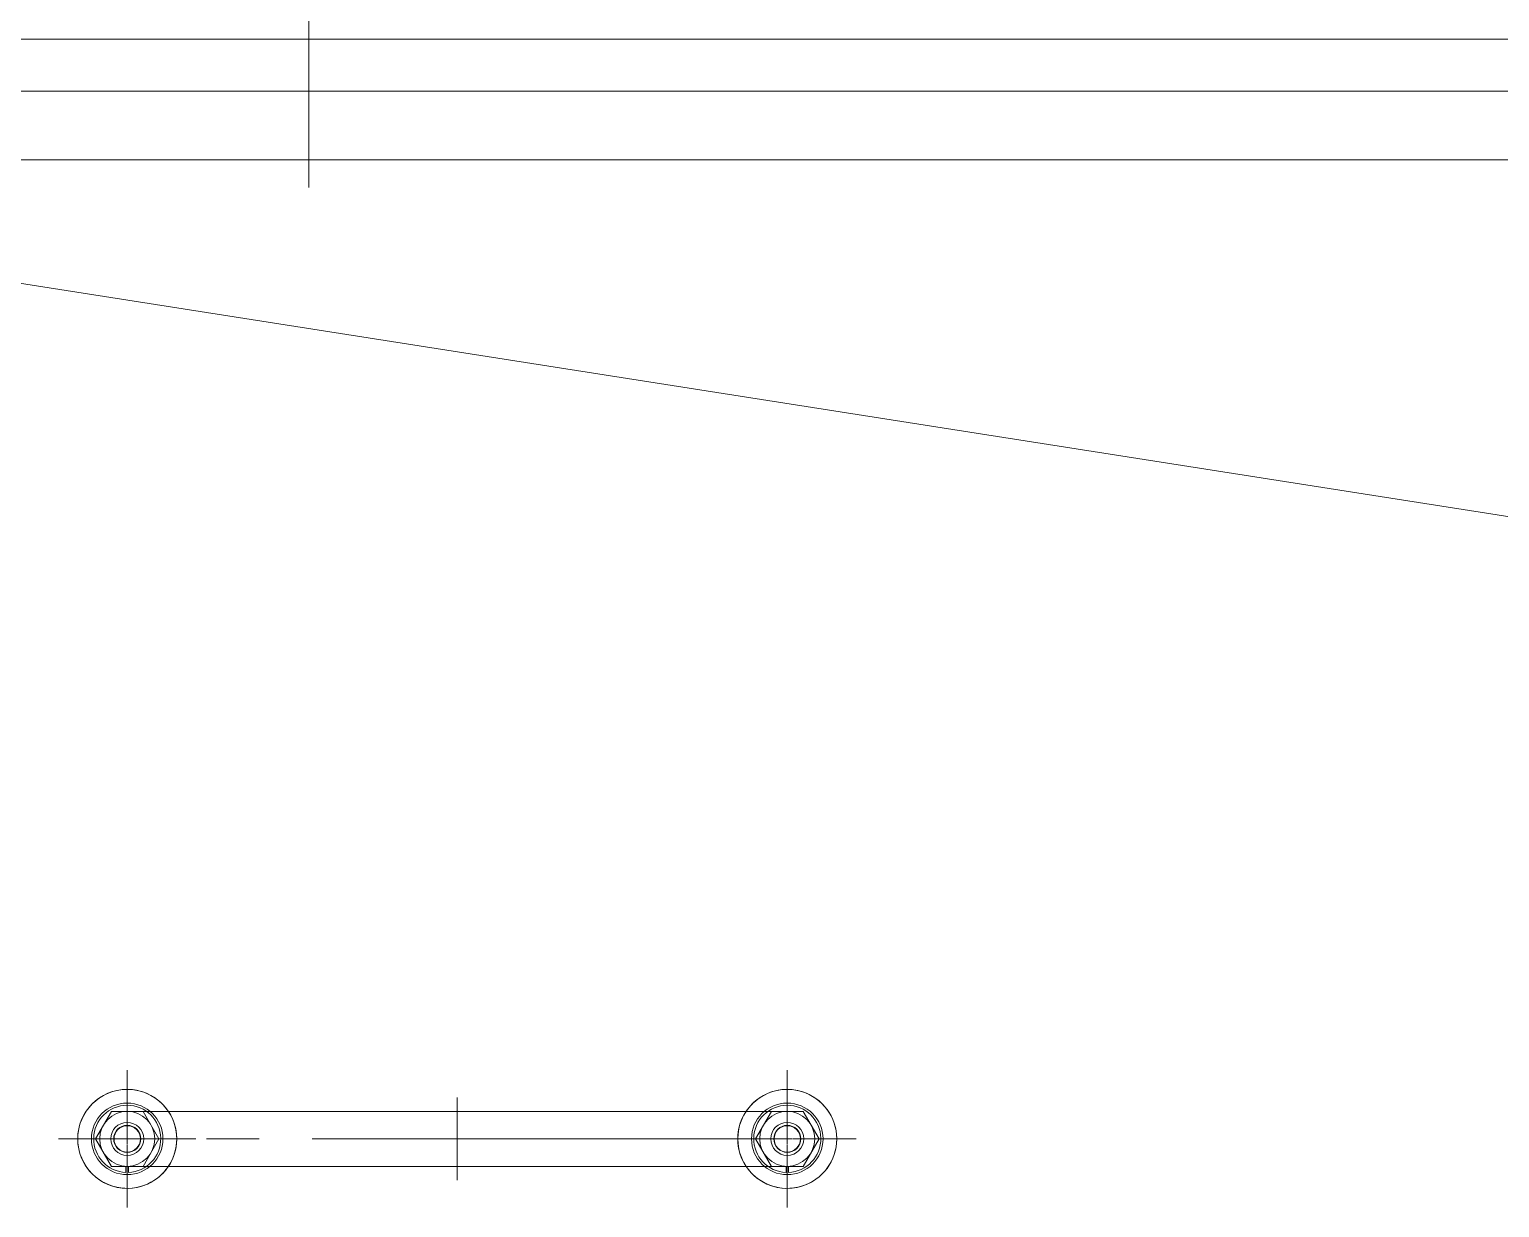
# Model space of a CAD drawing. Units: millimetres at full size. Extents: x -32787 to 32787, y -11878 to 14562.
# Drawn here: x -22289.7 to -22022.4, y 7022.2 to 7236.4 of the extents above; entities that cross this region are included whole.
import ezdxf

# ---------------------------------------------------------------- set-up
doc = ezdxf.new("R2010")
doc.units = ezdxf.units.MM
doc.header["$LTSCALE"] = 9.6
doc.linetypes.add('CHAIN2', pattern=[12, 9, -1, 1, -1])
doc.linetypes.add('DOUBLE_CHAIN2', pattern=[12.8, 9, -1, 0.6, -0.6, 0.6, -1])
for name, color, linetype, lineweight in [('0-7_01_外形線', 134, 'Continuous', 9), ('0-8_04_中心線', 4, 'CHAIN2', 9), ('0-9_03_かくれ線', 5, 'Continuous', 9), ('0-A_06_PHANTOM', 2, 'DOUBLE_CHAIN2', 9)]:
    doc.layers.add(name, color=color, linetype=linetype, lineweight=lineweight)

# ---------------------------------------------------------------- blocks, each defined once
blk = doc.blocks.new('A$C630344D5_1_1_1')
at = {"layer": '0-9_03_かくれ線'}
blk.add_line((2034.004, 286.766), (1164.644, 150.562), dxfattribs=at)
blk = doc.blocks.new('U5475')
at = {"layer": '0-8_04_中心線'}
for p, q in [((0, 1.8), (0, 12.5)), ((-12.5, 0), (-1.8, 0)), ((1.8, 0), (12.5, 0)), ((0, -12.5), (0, -1.8))]:
    blk.add_line(p, q, dxfattribs=at)
at = {"layer": '0-8_04_中心線', "linetype": 'Continuous'}
for p, q in [((-0.9, 0), (0.9, 0)), ((0, -0.9), (0, 0.9))]:
    blk.add_line(p, q, dxfattribs=at)
blk = doc.blocks.new('U5474')
at = {"layer": '0-8_04_中心線'}
for p, q in [((0, 1.8), (0, 12.5)), ((-12.5, 0), (-1.8, 0)), ((1.8, 0), (12.5, 0)), ((0, -12.5), (0, -1.8))]:
    blk.add_line(p, q, dxfattribs=at)
at = {"layer": '0-8_04_中心線', "linetype": 'Continuous'}
for p, q in [((-0.9, 0), (0.9, 0)), ((0, -0.9), (0, 0.9))]:
    blk.add_line(p, q, dxfattribs=at)
blk = doc.blocks.new('U5476')
at = {"layer": '0-8_04_中心線'}
for p, q in [((0, 1), (0, 8.5)), ((-8.5, 0), (-1, 0)), ((1, 0), (8.5, 0)), ((0, -8.5), (0, -1))]:
    blk.add_line(p, q, dxfattribs=at)
at = {"layer": '0-8_04_中心線', "linetype": 'Continuous'}
for p, q in [((-0.5, 0), (0.5, 0)), ((0, -0.5), (0, 0.5))]:
    blk.add_line(p, q, dxfattribs=at)
blk = doc.blocks.new('U5469')
at = {"layer": '0-8_04_中心線'}
for p, q in [((0, 1), (0, 8.5)), ((-8.5, 0), (-1, 0)), ((1, 0), (8.5, 0)), ((0, -8.5), (0, -1))]:
    blk.add_line(p, q, dxfattribs=at)
at = {"layer": '0-8_04_中心線', "linetype": 'Continuous'}
for p, q in [((-0.5, 0), (0.5, 0)), ((0, -0.5), (0, 0.5))]:
    blk.add_line(p, q, dxfattribs=at)

msp = doc.modelspace()

# ---------------------------------------------------------------- linework, layer by layer
at = {"layer": '0-7_01_外形線'}
for p, q in [((-22505.928, 7225.196), (-21971.928, 7225.196)), ((-22151.928, 7039.671), (-22271.928, 7039.671)), ((-22151.928, 7029.671), (-22271.928, 7029.671))]:
    msp.add_line(p, q, dxfattribs=at)
for centre, radius, start, end in [((-22271.928, 7034.671), 9, 33.74899, 326.25101), ((-22151.928, 7034.671), 9, 213.74899, 146.25101), ((-22271.928, 7034.671), 5, 90, 270), ((-22151.928, 7034.671), 5, 270, 90)]:
    msp.add_arc(centre, radius, start, end, dxfattribs=at)
at = {"layer": '0-8_04_中心線'}
for p, q in [((-22238.928, 7254.196), (-22238.928, 7207.696)), ((-22211.928, 7042.171), (-22211.928, 7027.171)), ((-22151.928, 7034.671), (-22271.928, 7034.671))]:
    msp.add_line(p, q, dxfattribs=at)
at = {"layer": '0-9_03_かくれ線'}
for p, q in [((-22505.928, 7212.696), (-21971.928, 7212.696)), ((-22272.153, 7029.671), (-22272.153, 7028.575)), ((-22271.703, 7029.671), (-22271.703, 7028.575)), ((-22152.153, 7029.671), (-22152.153, 7028.575)), ((-22151.703, 7029.671), (-22151.703, 7028.575))]:
    msp.add_line(p, q, dxfattribs=at)
msp.add_lwpolyline([(-22508.928, 7232.671), (-22506.928, 7234.671), (-21916.928, 7234.671), (-21911.928, 7229.671), (-21911.928, 7225.196)], dxfattribs=at)
for points in [[(-22269.041, 7039.671), (-22266.154, 7034.671), (-22269.041, 7029.671), (-22274.815, 7029.671), (-22277.701, 7034.671), (-22274.815, 7039.671)], [(-22149.041, 7039.671), (-22146.154, 7034.671), (-22149.041, 7029.671), (-22154.815, 7029.671), (-22157.701, 7034.671), (-22154.815, 7039.671)]]:
    msp.add_lwpolyline(points, close=True, dxfattribs=at)
for centre, radius in [((-22271.928, 7034.671), 9), ((-22151.928, 7034.671), 9), ((-22271.928, 7034.671), 6.5), ((-22151.928, 7034.671), 6.5), ((-22271.928, 7034.671), 5), ((-22151.928, 7034.671), 5), ((-22271.928, 7034.671), 3), ((-22271.928, 7034.671), 3), ((-22271.928, 7034.671), 2.458), ((-22271.928, 7034.671), 2.4), ((-22151.928, 7034.671), 3), ((-22151.928, 7034.671), 3), ((-22151.928, 7034.671), 2.458), ((-22151.928, 7034.671), 2.4)]:
    msp.add_circle(centre, radius, dxfattribs=at)
for centre, radius, start, end in [((-22271.928, 7034.671), 6.1, 272.11385, 267.88615), ((-22151.928, 7034.671), 6.1, 272.11385, 267.88615), ((-22271.928, 7034.671), 5, 270, 90), ((-22271.928, 7034.671), 9, 326.25101, 33.74899), ((-22151.928, 7034.671), 9, 146.25101, 213.74899), ((-22151.928, 7034.671), 5, 90, 270)]:
    msp.add_arc(centre, radius, start, end, dxfattribs=at)

# ---------------------------------------------------------------- block references
at = {"layer": '0-8_04_中心線'}
for name, p in [('U5475', (-22271.928, 7034.671)), ('U5474', (-22151.928, 7034.671))]:
    msp.add_blockref(name, p, dxfattribs=at)
at = {"layer": '0-8_04_中心線', "rotation": 90}
for name, p in [('U5469', (-22271.928, 7034.671)), ('U5476', (-22151.928, 7034.671))]:
    msp.add_blockref(name, p, dxfattribs=at)
at = {"layer": '0-A_06_PHANTOM', "xscale": -1}
msp.add_blockref('A$C630344D5_1_1_1', (-20413.928, 6927.996), dxfattribs=at)

doc.saveas('drawing.dxf')
